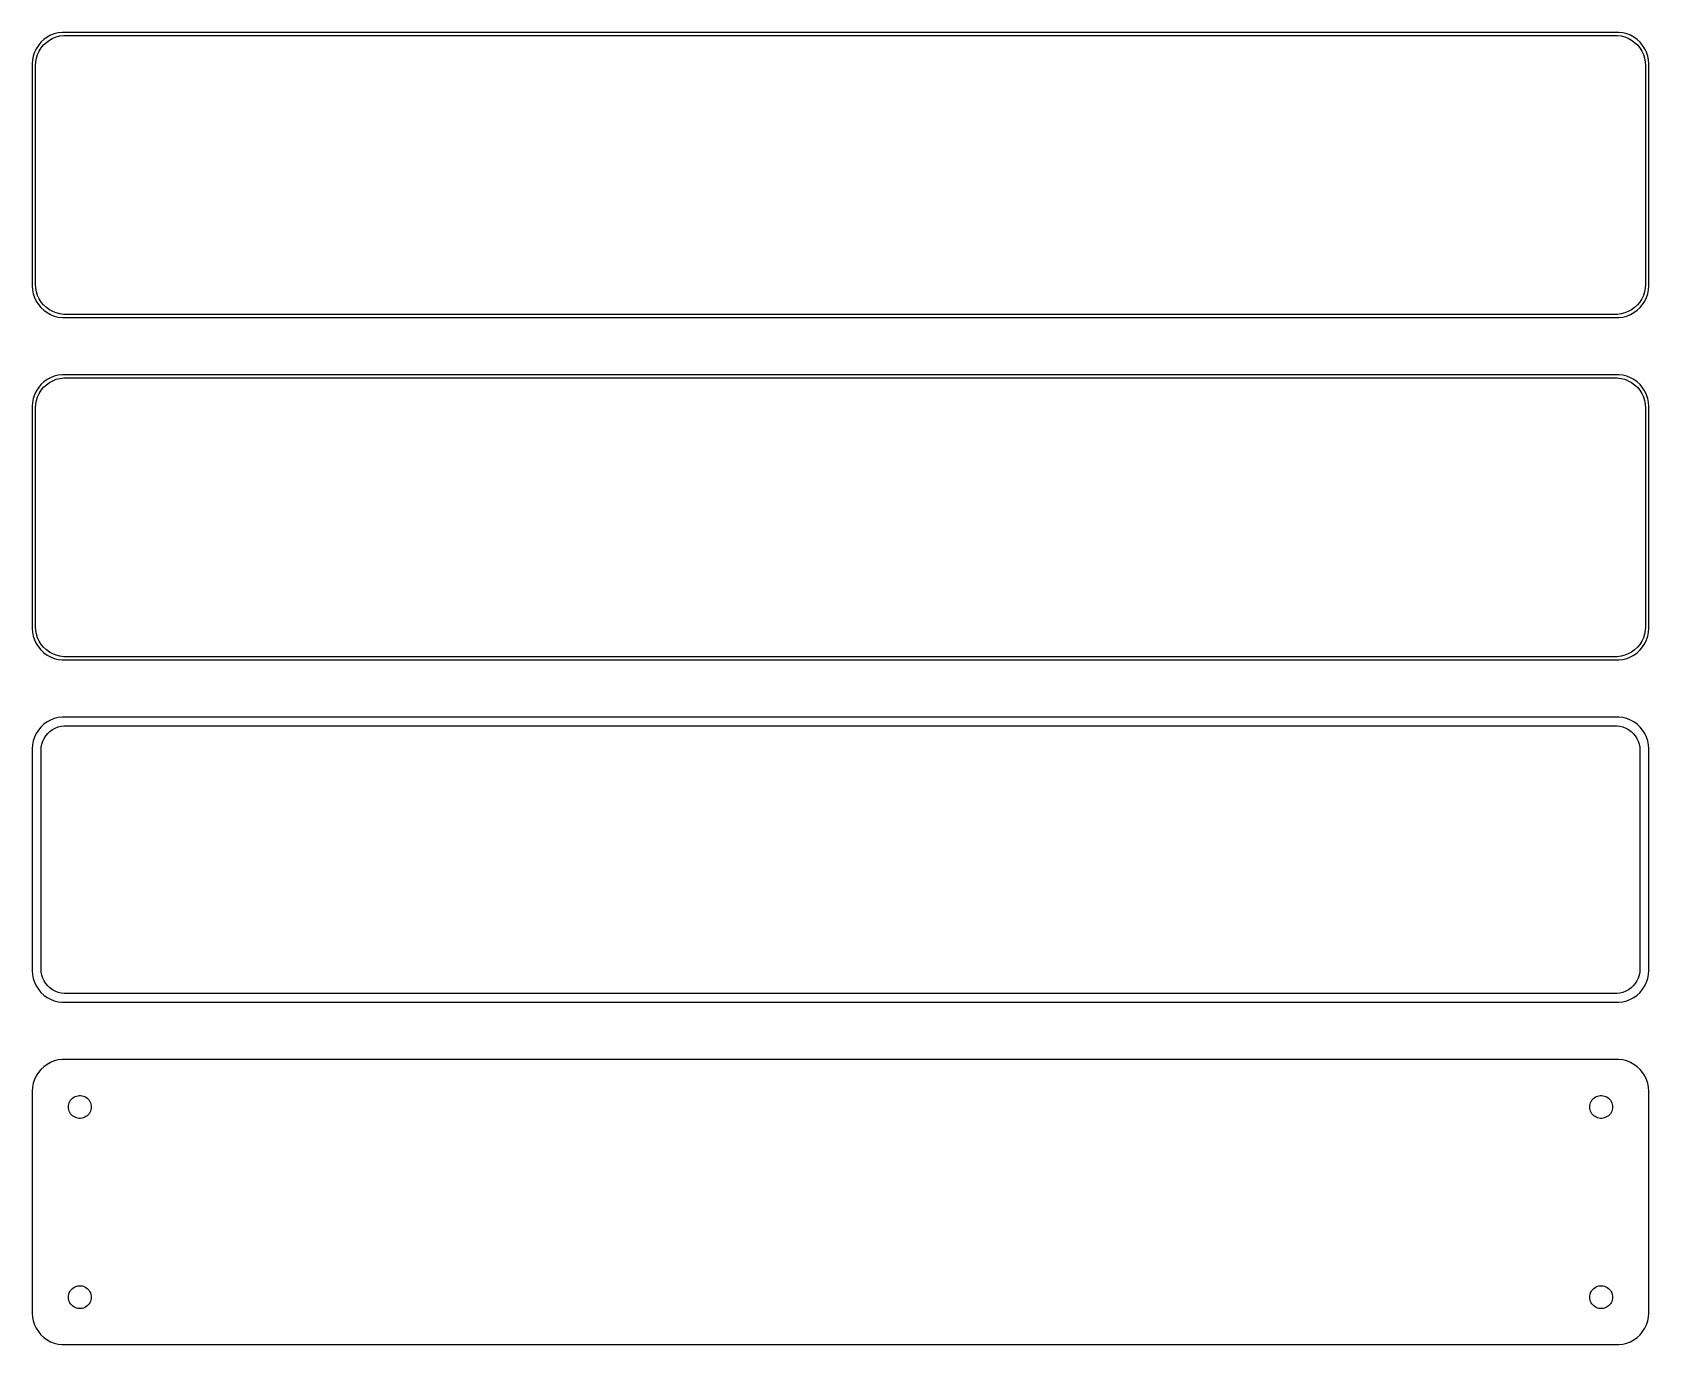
# Model space of a CAD drawing. Header units: metres. Extents: x -128 to 128, y 140 to 346.
import ezdxf

# ---------------------------------------------------------------- set-up
doc = ezdxf.new("R2010")
doc.units = ezdxf.units.M

msp = doc.modelspace()

# ---------------------------------------------------------------- linework, layer by layer
for p, q in [((-126.545, 344.439), (-126.882, 343.909)), ((-126.145, 344.923), (-126.545, 344.439)), ((-125.687, 345.353), (-126.145, 344.923)), ((-126.093, 344.042), (-125.713, 344.502)), ((-125.713, 344.502), (-125.278, 344.91)), ((-125.179, 345.722), (-125.687, 345.353)), ((-125.278, 344.91), (-124.795, 345.261)), ((-124.629, 346.024), (-125.179, 345.722)), ((-124.795, 345.261), (-124.272, 345.548)), ((-124.045, 346.255), (-124.629, 346.024)), ((-124.272, 345.548), (-123.718, 345.768)), ((-123.437, 346.411), (-124.045, 346.255)), ((-123.718, 345.768), (-123.14, 345.916)), ((-122.814, 346.49), (-123.437, 346.411)), ((-123.14, 345.916), (-122.548, 345.991)), ((122.814, 346.49), (-122.814, 346.49)), ((-122.548, 345.991), (122.548, 345.991)), ((122.548, 345.991), (123.14, 345.916)), ((123.437, 346.411), (122.814, 346.49)), ((123.14, 345.916), (123.718, 345.768)), ((124.045, 346.255), (123.437, 346.411)), ((123.718, 345.768), (124.272, 345.548)), ((124.629, 346.024), (124.045, 346.255)), ((124.272, 345.548), (124.795, 345.261)), ((125.179, 345.722), (124.629, 346.024)), ((124.795, 345.261), (125.278, 344.91)), ((125.687, 345.353), (125.179, 345.722)), ((125.278, 344.91), (125.713, 344.502)), ((126.145, 344.923), (125.687, 345.353)), ((125.713, 344.502), (126.093, 344.042)), ((126.545, 344.439), (126.145, 344.923)), ((126.882, 343.909), (126.545, 344.439)), ((-127.461, 342.127), (-127.5, 341.5)), ((-127.343, 342.743), (-127.461, 342.127)), ((-127.149, 343.341), (-127.343, 342.743)), ((-126.882, 343.909), (-127.149, 343.341)), ((-127, 341.25), (-126.963, 341.845)), ((-126.963, 341.845), (-126.851, 342.431)), ((-126.851, 342.431), (-126.666, 342.999)), ((-126.666, 342.999), (-126.412, 343.538)), ((-126.412, 343.538), (-126.093, 344.042)), ((126.093, 344.042), (126.412, 343.538)), ((126.412, 343.538), (126.666, 342.999)), ((126.666, 342.999), (126.851, 342.431)), ((126.851, 342.431), (126.963, 341.845)), ((127.149, 343.341), (126.882, 343.909)), ((126.963, 341.845), (127, 341.25)), ((127.343, 342.743), (127.149, 343.341)), ((127.461, 342.127), (127.343, 342.743)), ((127.5, 341.5), (127.461, 342.127)), ((-127.5, 341.5), (-127.5, 306.5)), ((-127, 306.75), (-127, 341.25)), ((127, 341.25), (127, 306.75)), ((127.5, 306.5), (127.5, 341.5)), ((-127.5, 306.5), (-127.461, 305.873)), ((-126.963, 306.155), (-127, 306.75)), ((-126.851, 305.569), (-126.963, 306.155)), ((126.963, 306.155), (126.851, 305.569)), ((127, 306.75), (126.963, 306.155)), ((127.461, 305.873), (127.5, 306.5)), ((-127.461, 305.873), (-127.343, 305.257)), ((-127.343, 305.257), (-127.149, 304.659)), ((-127.149, 304.659), (-126.882, 304.091)), ((-126.882, 304.091), (-126.545, 303.561)), ((-126.666, 305.001), (-126.851, 305.569)), ((-126.412, 304.462), (-126.666, 305.001)), ((-126.545, 303.561), (-126.145, 303.077)), ((-126.093, 303.958), (-126.412, 304.462)), ((-125.713, 303.498), (-126.093, 303.958)), ((-125.278, 303.09), (-125.713, 303.498)), ((125.713, 303.498), (125.278, 303.09)), ((126.093, 303.958), (125.713, 303.498)), ((126.412, 304.462), (126.093, 303.958)), ((126.145, 303.077), (126.545, 303.561)), ((126.666, 305.001), (126.412, 304.462)), ((126.545, 303.561), (126.882, 304.091)), ((126.851, 305.569), (126.666, 305.001)), ((126.882, 304.091), (127.149, 304.659)), ((127.149, 304.659), (127.343, 305.257)), ((127.343, 305.257), (127.461, 305.873)), ((-126.145, 303.077), (-125.687, 302.647)), ((-125.687, 302.647), (-125.179, 302.278)), ((-124.795, 302.739), (-125.278, 303.09)), ((-125.179, 302.278), (-124.629, 301.976)), ((-124.272, 302.452), (-124.795, 302.739)), ((-124.629, 301.976), (-124.045, 301.745)), ((-123.718, 302.232), (-124.272, 302.452)), ((-124.045, 301.745), (-123.437, 301.589)), ((-123.14, 302.084), (-123.718, 302.232)), ((-123.437, 301.589), (-122.814, 301.51)), ((-122.548, 302.009), (-123.14, 302.084)), ((-122.814, 301.51), (122.814, 301.51)), ((122.548, 302.009), (-122.548, 302.009)), ((123.14, 302.084), (122.548, 302.009)), ((122.814, 301.51), (123.437, 301.589)), ((123.718, 302.232), (123.14, 302.084)), ((123.437, 301.589), (124.045, 301.745)), ((124.272, 302.452), (123.718, 302.232)), ((124.045, 301.745), (124.629, 301.976)), ((124.795, 302.739), (124.272, 302.452)), ((124.629, 301.976), (125.179, 302.278)), ((125.278, 303.09), (124.795, 302.739)), ((125.179, 302.278), (125.687, 302.647)), ((125.687, 302.647), (126.145, 303.077)), ((-126.145, 290.923), (-126.545, 290.439)), ((-125.687, 291.353), (-126.145, 290.923)), ((-125.713, 290.502), (-125.278, 290.91)), ((-125.179, 291.722), (-125.687, 291.353)), ((-125.278, 290.91), (-124.795, 291.261)), ((-124.629, 292.024), (-125.179, 291.722)), ((-124.795, 291.261), (-124.272, 291.548)), ((-124.045, 292.255), (-124.629, 292.024)), ((-124.272, 291.548), (-123.718, 291.768)), ((-123.437, 292.411), (-124.045, 292.255)), ((-123.718, 291.768), (-123.14, 291.916)), ((-122.814, 292.49), (-123.437, 292.411)), ((-123.14, 291.916), (-122.548, 291.991)), ((122.814, 292.49), (-122.814, 292.49)), ((-122.548, 291.991), (122.548, 291.991)), ((122.548, 291.991), (123.14, 291.916)), ((123.437, 292.411), (122.814, 292.49)), ((123.14, 291.916), (123.718, 291.768)), ((124.045, 292.255), (123.437, 292.411)), ((123.718, 291.768), (124.272, 291.548)), ((124.629, 292.024), (124.045, 292.255)), ((124.272, 291.548), (124.795, 291.261)), ((125.179, 291.722), (124.629, 292.024)), ((124.795, 291.261), (125.278, 290.91)), ((125.687, 291.353), (125.179, 291.722)), ((125.278, 290.91), (125.713, 290.502)), ((126.145, 290.923), (125.687, 291.353)), ((126.545, 290.439), (126.145, 290.923)), ((-127.343, 288.743), (-127.461, 288.127)), ((-127.149, 289.341), (-127.343, 288.743)), ((-126.882, 289.909), (-127.149, 289.341)), ((-126.963, 287.845), (-126.851, 288.431)), ((-126.545, 290.439), (-126.882, 289.909)), ((-126.851, 288.431), (-126.666, 288.999)), ((-126.666, 288.999), (-126.412, 289.538)), ((-126.412, 289.538), (-126.093, 290.042)), ((-126.093, 290.042), (-125.713, 290.502)), ((125.713, 290.502), (126.093, 290.042)), ((126.093, 290.042), (126.412, 289.538)), ((126.412, 289.538), (126.666, 288.999)), ((126.882, 289.909), (126.545, 290.439)), ((126.666, 288.999), (126.851, 288.431)), ((126.851, 288.431), (126.963, 287.845)), ((127.149, 289.341), (126.882, 289.909)), ((127.343, 288.743), (127.149, 289.341)), ((127.461, 288.127), (127.343, 288.743)), ((-127.461, 288.127), (-127.5, 287.5)), ((-127.5, 287.5), (-127.5, 252.5)), ((-127, 287.25), (-126.963, 287.845)), ((-127, 252.75), (-127, 287.25)), ((126.963, 287.845), (127, 287.25)), ((127, 287.25), (127, 252.75)), ((127.5, 287.5), (127.461, 288.127)), ((127.5, 252.5), (127.5, 287.5)), ((-127.5, 252.5), (-127.461, 251.873)), ((-126.963, 252.155), (-127, 252.75)), ((127, 252.75), (126.963, 252.155)), ((127.461, 251.873), (127.5, 252.5)), ((-127.461, 251.873), (-127.343, 251.257)), ((-127.343, 251.257), (-127.149, 250.659)), ((-127.149, 250.659), (-126.882, 250.091)), ((-126.851, 251.569), (-126.963, 252.155)), ((-126.882, 250.091), (-126.545, 249.561)), ((-126.666, 251.001), (-126.851, 251.569)), ((-126.412, 250.462), (-126.666, 251.001)), ((-126.093, 249.958), (-126.412, 250.462)), ((-125.713, 249.498), (-126.093, 249.958)), ((126.093, 249.958), (125.713, 249.498)), ((126.412, 250.462), (126.093, 249.958)), ((126.666, 251.001), (126.412, 250.462)), ((126.545, 249.561), (126.882, 250.091)), ((126.851, 251.569), (126.666, 251.001)), ((126.963, 252.155), (126.851, 251.569)), ((126.882, 250.091), (127.149, 250.659)), ((127.149, 250.659), (127.343, 251.257)), ((127.343, 251.257), (127.461, 251.873)), ((-126.545, 249.561), (-126.145, 249.077)), ((-126.145, 249.077), (-125.687, 248.647)), ((-125.278, 249.09), (-125.713, 249.498)), ((-125.687, 248.647), (-125.179, 248.278)), ((-124.795, 248.739), (-125.278, 249.09)), ((-125.179, 248.278), (-124.629, 247.976)), ((-124.272, 248.452), (-124.795, 248.739)), ((-124.629, 247.976), (-124.045, 247.745)), ((-123.718, 248.232), (-124.272, 248.452)), ((-124.045, 247.745), (-123.437, 247.589)), ((-123.14, 248.084), (-123.718, 248.232)), ((-123.437, 247.589), (-122.814, 247.51)), ((-122.548, 248.009), (-123.14, 248.084)), ((-122.814, 247.51), (122.814, 247.51)), ((122.548, 248.009), (-122.548, 248.009)), ((123.14, 248.084), (122.548, 248.009)), ((122.814, 247.51), (123.437, 247.589)), ((123.718, 248.232), (123.14, 248.084)), ((123.437, 247.589), (124.045, 247.745)), ((124.272, 248.452), (123.718, 248.232)), ((124.045, 247.745), (124.629, 247.976)), ((124.795, 248.739), (124.272, 248.452)), ((124.629, 247.976), (125.179, 248.278)), ((125.278, 249.09), (124.795, 248.739)), ((125.179, 248.278), (125.687, 248.647)), ((125.713, 249.498), (125.278, 249.09)), ((125.687, 248.647), (126.145, 249.077)), ((126.145, 249.077), (126.545, 249.561)), ((-125.687, 237.353), (-126.145, 236.923)), ((-125.179, 237.722), (-125.687, 237.353)), ((-124.629, 238.024), (-125.179, 237.722)), ((-124.045, 238.255), (-124.629, 238.024)), ((-123.437, 238.411), (-124.045, 238.255)), ((-122.814, 238.49), (-123.437, 238.411)), ((122.814, 238.49), (-122.814, 238.49)), ((123.437, 238.411), (122.814, 238.49)), ((124.045, 238.255), (123.437, 238.411)), ((124.629, 238.024), (124.045, 238.255)), ((125.179, 237.722), (124.629, 238.024)), ((125.687, 237.353), (125.179, 237.722)), ((126.145, 236.923), (125.687, 237.353)), ((-127.343, 234.743), (-127.461, 234.127)), ((-127.149, 235.341), (-127.343, 234.743)), ((-126.882, 235.909), (-127.149, 235.341)), ((-126.545, 236.439), (-126.882, 235.909)), ((-126.145, 236.923), (-126.545, 236.439)), ((-125.998, 234.212), (-125.848, 234.674)), ((-125.848, 234.674), (-125.641, 235.114)), ((-125.641, 235.114), (-125.38, 235.524)), ((-125.38, 235.524), (-125.071, 235.899)), ((-125.071, 235.899), (-124.716, 236.231)), ((-124.716, 236.231), (-124.323, 236.517)), ((-124.323, 236.517), (-123.898, 236.751)), ((-123.898, 236.751), (-123.446, 236.93)), ((-123.446, 236.93), (-122.975, 237.051)), ((-122.975, 237.051), (-122.493, 237.112)), ((-122.493, 237.112), (122.493, 237.112)), ((122.493, 237.112), (122.975, 237.051)), ((122.975, 237.051), (123.446, 236.93)), ((123.446, 236.93), (123.898, 236.751)), ((123.898, 236.751), (124.323, 236.517)), ((124.323, 236.517), (124.716, 236.231)), ((124.716, 236.231), (125.071, 235.899)), ((125.071, 235.899), (125.38, 235.524)), ((125.38, 235.524), (125.641, 235.114)), ((125.641, 235.114), (125.848, 234.674)), ((125.848, 234.674), (125.998, 234.212)), ((126.545, 236.439), (126.145, 236.923)), ((126.882, 235.909), (126.545, 236.439)), ((127.149, 235.341), (126.882, 235.909)), ((127.343, 234.743), (127.149, 235.341)), ((127.461, 234.127), (127.343, 234.743)), ((-127.461, 234.127), (-127.5, 233.5)), ((-127.5, 233.5), (-127.5, 198.5)), ((-126.119, 233.25), (-126.089, 233.735)), ((-126.119, 198.75), (-126.119, 233.25)), ((-126.089, 233.735), (-125.998, 234.212)), ((125.998, 234.212), (126.089, 233.735)), ((126.089, 233.735), (126.119, 233.25)), ((126.119, 233.25), (126.119, 198.75)), ((127.5, 233.5), (127.461, 234.127)), ((127.5, 198.5), (127.5, 233.5)), ((-127.5, 198.5), (-127.461, 197.873)), ((-127.461, 197.873), (-127.343, 197.257)), ((-127.343, 197.257), (-127.149, 196.659)), ((-127.149, 196.659), (-126.882, 196.091)), ((-126.089, 198.265), (-126.119, 198.75)), ((-125.998, 197.788), (-126.089, 198.265)), ((-125.848, 197.326), (-125.998, 197.788)), ((-125.641, 196.886), (-125.848, 197.326)), ((-125.38, 196.476), (-125.641, 196.886)), ((-125.071, 196.101), (-125.38, 196.476)), ((125.38, 196.476), (125.071, 196.101)), ((125.641, 196.886), (125.38, 196.476)), ((125.848, 197.326), (125.641, 196.886)), ((125.998, 197.788), (125.848, 197.326)), ((126.089, 198.265), (125.998, 197.788)), ((126.119, 198.75), (126.089, 198.265)), ((126.882, 196.091), (127.149, 196.659)), ((127.149, 196.659), (127.343, 197.257)), ((127.343, 197.257), (127.461, 197.873)), ((127.461, 197.873), (127.5, 198.5)), ((-126.882, 196.091), (-126.545, 195.561)), ((-126.545, 195.561), (-126.145, 195.077)), ((-126.145, 195.077), (-125.687, 194.647)), ((-125.687, 194.647), (-125.179, 194.278)), ((-125.179, 194.278), (-124.629, 193.976)), ((-124.716, 195.769), (-125.071, 196.101)), ((-124.323, 195.483), (-124.716, 195.769)), ((-124.629, 193.976), (-124.045, 193.745)), ((-123.898, 195.249), (-124.323, 195.483)), ((-123.446, 195.07), (-123.898, 195.249)), ((-122.975, 194.949), (-123.446, 195.07)), ((-122.493, 194.888), (-122.975, 194.949)), ((122.493, 194.888), (-122.493, 194.888)), ((122.975, 194.949), (122.493, 194.888)), ((123.446, 195.07), (122.975, 194.949)), ((123.898, 195.249), (123.446, 195.07)), ((124.323, 195.483), (123.898, 195.249)), ((124.045, 193.745), (124.629, 193.976)), ((124.716, 195.769), (124.323, 195.483)), ((124.629, 193.976), (125.179, 194.278)), ((125.071, 196.101), (124.716, 195.769)), ((125.179, 194.278), (125.687, 194.647)), ((125.687, 194.647), (126.145, 195.077)), ((126.145, 195.077), (126.545, 195.561)), ((126.545, 195.561), (126.882, 196.091)), ((-124.045, 193.745), (-123.437, 193.589)), ((-123.437, 193.589), (-122.814, 193.51)), ((-122.814, 193.51), (122.814, 193.51)), ((122.814, 193.51), (123.437, 193.589)), ((123.437, 193.589), (124.045, 193.745)), ((-125.179, 183.722), (-125.687, 183.353)), ((-124.629, 184.024), (-125.179, 183.722)), ((-124.045, 184.255), (-124.629, 184.024)), ((-123.437, 184.411), (-124.045, 184.255)), ((-122.814, 184.49), (-123.437, 184.411)), ((122.814, 184.49), (-122.814, 184.49)), ((123.437, 184.411), (122.814, 184.49)), ((124.045, 184.255), (123.437, 184.411)), ((124.629, 184.024), (124.045, 184.255)), ((125.179, 183.722), (124.629, 184.024)), ((125.687, 183.353), (125.179, 183.722)), ((-127.149, 181.341), (-127.343, 180.743)), ((-126.882, 181.909), (-127.149, 181.341)), ((-126.545, 182.439), (-126.882, 181.909)), ((-126.145, 182.923), (-126.545, 182.439)), ((-125.687, 183.353), (-126.145, 182.923)), ((126.145, 182.923), (125.687, 183.353)), ((126.545, 182.439), (126.145, 182.923)), ((126.882, 181.909), (126.545, 182.439)), ((127.149, 181.341), (126.882, 181.909)), ((127.343, 180.743), (127.149, 181.341)), ((-127.461, 180.127), (-127.5, 179.5)), ((-127.5, 179.5), (-127.5, 144.5)), ((-127.343, 180.743), (-127.461, 180.127)), ((-121.147, 178.387), (-120.964, 178.52)), ((-120.964, 178.52), (-120.766, 178.629)), ((-120.766, 178.629), (-120.556, 178.712)), ((-120.556, 178.712), (-120.337, 178.768)), ((-120.337, 178.768), (-120.113, 178.796)), ((-120.113, 178.796), (-119.887, 178.796)), ((-119.887, 178.796), (-119.663, 178.768)), ((-119.663, 178.768), (-119.444, 178.712)), ((-119.444, 178.712), (-119.234, 178.629)), ((-119.234, 178.629), (-119.036, 178.52)), ((-119.036, 178.52), (-118.853, 178.387)), ((118.853, 178.387), (119.036, 178.52)), ((119.036, 178.52), (119.234, 178.629)), ((119.234, 178.629), (119.444, 178.712)), ((119.444, 178.712), (119.663, 178.768)), ((119.663, 178.768), (119.887, 178.796)), ((119.887, 178.796), (120.113, 178.796)), ((120.113, 178.796), (120.337, 178.768)), ((120.337, 178.768), (120.556, 178.712)), ((120.556, 178.712), (120.766, 178.629)), ((120.766, 178.629), (120.964, 178.52)), ((120.964, 178.52), (121.147, 178.387)), ((127.461, 180.127), (127.343, 180.743)), ((127.5, 179.5), (127.461, 180.127)), ((127.5, 144.5), (127.5, 179.5)), ((-121.8, 177), (-121.786, 177.226)), ((-121.786, 176.774), (-121.8, 177)), ((-121.786, 177.226), (-121.743, 177.448)), ((-121.743, 176.552), (-121.786, 176.774)), ((-121.743, 177.448), (-121.674, 177.663)), ((-121.674, 176.337), (-121.743, 176.552)), ((-121.674, 177.663), (-121.577, 177.867)), ((-121.577, 176.133), (-121.674, 176.337)), ((-121.577, 177.867), (-121.456, 178.058)), ((-121.456, 175.942), (-121.577, 176.133)), ((-121.456, 178.058), (-121.312, 178.232)), ((-121.312, 178.232), (-121.147, 178.387)), ((-118.853, 178.387), (-118.688, 178.232)), ((-118.688, 178.232), (-118.544, 178.058)), ((-118.544, 178.058), (-118.423, 177.867)), ((-118.423, 176.133), (-118.544, 175.942)), ((-118.423, 177.867), (-118.326, 177.663)), ((-118.326, 176.337), (-118.423, 176.133)), ((-118.326, 177.663), (-118.257, 177.448)), ((-118.257, 176.552), (-118.326, 176.337)), ((-118.257, 177.448), (-118.214, 177.226)), ((-118.214, 176.774), (-118.257, 176.552)), ((-118.214, 177.226), (-118.2, 177)), ((-118.2, 177), (-118.214, 176.774)), ((118.2, 177), (118.214, 177.226)), ((118.214, 176.774), (118.2, 177)), ((118.214, 177.226), (118.257, 177.448)), ((118.257, 176.552), (118.214, 176.774)), ((118.257, 177.448), (118.326, 177.663)), ((118.326, 176.337), (118.257, 176.552)), ((118.326, 177.663), (118.423, 177.867)), ((118.423, 176.133), (118.326, 176.337)), ((118.423, 177.867), (118.544, 178.058)), ((118.544, 175.942), (118.423, 176.133)), ((118.544, 178.058), (118.688, 178.232)), ((118.688, 178.232), (118.853, 178.387)), ((121.147, 178.387), (121.312, 178.232)), ((121.312, 178.232), (121.456, 178.058)), ((121.456, 178.058), (121.577, 177.867)), ((121.577, 176.133), (121.456, 175.942)), ((121.577, 177.867), (121.674, 177.663)), ((121.674, 176.337), (121.577, 176.133)), ((121.674, 177.663), (121.743, 177.448)), ((121.743, 176.552), (121.674, 176.337)), ((121.743, 177.448), (121.786, 177.226)), ((121.786, 176.774), (121.743, 176.552)), ((121.786, 177.226), (121.8, 177)), ((121.8, 177), (121.786, 176.774)), ((-121.312, 175.768), (-121.456, 175.942)), ((-121.147, 175.613), (-121.312, 175.768)), ((-120.964, 175.48), (-121.147, 175.613)), ((-120.766, 175.371), (-120.964, 175.48)), ((-120.556, 175.288), (-120.766, 175.371)), ((-120.337, 175.232), (-120.556, 175.288)), ((-120.113, 175.204), (-120.337, 175.232)), ((-119.887, 175.204), (-120.113, 175.204)), ((-119.663, 175.232), (-119.887, 175.204)), ((-119.444, 175.288), (-119.663, 175.232)), ((-119.234, 175.371), (-119.444, 175.288)), ((-119.036, 175.48), (-119.234, 175.371)), ((-118.853, 175.613), (-119.036, 175.48)), ((-118.688, 175.768), (-118.853, 175.613)), ((-118.544, 175.942), (-118.688, 175.768)), ((118.688, 175.768), (118.544, 175.942)), ((118.853, 175.613), (118.688, 175.768)), ((119.036, 175.48), (118.853, 175.613)), ((119.234, 175.371), (119.036, 175.48)), ((119.444, 175.288), (119.234, 175.371)), ((119.663, 175.232), (119.444, 175.288)), ((119.887, 175.204), (119.663, 175.232)), ((120.113, 175.204), (119.887, 175.204)), ((120.337, 175.232), (120.113, 175.204)), ((120.556, 175.288), (120.337, 175.232)), ((120.766, 175.371), (120.556, 175.288)), ((120.964, 175.48), (120.766, 175.371)), ((121.147, 175.613), (120.964, 175.48)), ((121.312, 175.768), (121.147, 175.613)), ((121.456, 175.942), (121.312, 175.768)), ((-121.577, 147.867), (-121.456, 148.058)), ((-121.456, 148.058), (-121.312, 148.232)), ((-121.312, 148.232), (-121.147, 148.387)), ((-121.147, 148.387), (-120.964, 148.52)), ((-120.964, 148.52), (-120.766, 148.629)), ((-120.766, 148.629), (-120.556, 148.712)), ((-120.556, 148.712), (-120.337, 148.768)), ((-120.337, 148.768), (-120.113, 148.796)), ((-120.113, 148.796), (-119.887, 148.796)), ((-119.887, 148.796), (-119.663, 148.768)), ((-119.663, 148.768), (-119.444, 148.712)), ((-119.444, 148.712), (-119.234, 148.629)), ((-119.234, 148.629), (-119.036, 148.52)), ((-119.036, 148.52), (-118.853, 148.387)), ((-118.853, 148.387), (-118.688, 148.232)), ((-118.688, 148.232), (-118.544, 148.058)), ((-118.544, 148.058), (-118.423, 147.867)), ((118.423, 147.867), (118.544, 148.058)), ((118.544, 148.058), (118.688, 148.232)), ((118.688, 148.232), (118.853, 148.387)), ((118.853, 148.387), (119.036, 148.52)), ((119.036, 148.52), (119.234, 148.629)), ((119.234, 148.629), (119.444, 148.712)), ((119.444, 148.712), (119.663, 148.768)), ((119.663, 148.768), (119.887, 148.796)), ((119.887, 148.796), (120.113, 148.796)), ((120.113, 148.796), (120.337, 148.768)), ((120.337, 148.768), (120.556, 148.712)), ((120.556, 148.712), (120.766, 148.629)), ((120.766, 148.629), (120.964, 148.52)), ((120.964, 148.52), (121.147, 148.387)), ((121.147, 148.387), (121.312, 148.232)), ((121.312, 148.232), (121.456, 148.058)), ((121.456, 148.058), (121.577, 147.867)), ((-121.8, 147), (-121.786, 147.226)), ((-121.786, 146.774), (-121.8, 147)), ((-121.786, 147.226), (-121.743, 147.448)), ((-121.743, 146.552), (-121.786, 146.774)), ((-121.743, 147.448), (-121.674, 147.663)), ((-121.674, 146.337), (-121.743, 146.552)), ((-121.674, 147.663), (-121.577, 147.867)), ((-121.577, 146.133), (-121.674, 146.337)), ((-121.456, 145.942), (-121.577, 146.133)), ((-121.312, 145.768), (-121.456, 145.942)), ((-121.147, 145.613), (-121.312, 145.768)), ((-120.964, 145.48), (-121.147, 145.613)), ((-120.766, 145.371), (-120.964, 145.48)), ((-120.556, 145.288), (-120.766, 145.371)), ((-119.234, 145.371), (-119.444, 145.288)), ((-119.036, 145.48), (-119.234, 145.371)), ((-118.853, 145.613), (-119.036, 145.48)), ((-118.688, 145.768), (-118.853, 145.613)), ((-118.544, 145.942), (-118.688, 145.768)), ((-118.423, 146.133), (-118.544, 145.942)), ((-118.423, 147.867), (-118.326, 147.663)), ((-118.326, 146.337), (-118.423, 146.133)), ((-118.326, 147.663), (-118.257, 147.448)), ((-118.257, 146.552), (-118.326, 146.337)), ((-118.257, 147.448), (-118.214, 147.226)), ((-118.214, 146.774), (-118.257, 146.552)), ((-118.214, 147.226), (-118.2, 147)), ((-118.2, 147), (-118.214, 146.774)), ((118.2, 147), (118.214, 147.226)), ((118.214, 146.774), (118.2, 147)), ((118.214, 147.226), (118.257, 147.448)), ((118.257, 146.552), (118.214, 146.774)), ((118.257, 147.448), (118.326, 147.663)), ((118.326, 146.337), (118.257, 146.552)), ((118.326, 147.663), (118.423, 147.867)), ((118.423, 146.133), (118.326, 146.337)), ((118.544, 145.942), (118.423, 146.133)), ((118.688, 145.768), (118.544, 145.942)), ((118.853, 145.613), (118.688, 145.768)), ((119.036, 145.48), (118.853, 145.613)), ((119.234, 145.371), (119.036, 145.48)), ((119.444, 145.288), (119.234, 145.371)), ((120.766, 145.371), (120.556, 145.288)), ((120.964, 145.48), (120.766, 145.371)), ((121.147, 145.613), (120.964, 145.48)), ((121.312, 145.768), (121.147, 145.613)), ((121.456, 145.942), (121.312, 145.768)), ((121.577, 146.133), (121.456, 145.942)), ((121.577, 147.867), (121.674, 147.663)), ((121.674, 146.337), (121.577, 146.133)), ((121.674, 147.663), (121.743, 147.448)), ((121.743, 146.552), (121.674, 146.337)), ((121.743, 147.448), (121.786, 147.226)), ((121.786, 146.774), (121.743, 146.552)), ((121.786, 147.226), (121.8, 147)), ((121.8, 147), (121.786, 146.774)), ((-127.5, 144.5), (-127.461, 143.873)), ((-127.461, 143.873), (-127.343, 143.257)), ((-127.343, 143.257), (-127.149, 142.659)), ((-120.337, 145.232), (-120.556, 145.288)), ((-120.113, 145.204), (-120.337, 145.232)), ((-119.887, 145.204), (-120.113, 145.204)), ((-119.663, 145.232), (-119.887, 145.204)), ((-119.444, 145.288), (-119.663, 145.232)), ((119.663, 145.232), (119.444, 145.288)), ((119.887, 145.204), (119.663, 145.232)), ((120.113, 145.204), (119.887, 145.204)), ((120.337, 145.232), (120.113, 145.204)), ((120.556, 145.288), (120.337, 145.232)), ((127.149, 142.659), (127.343, 143.257)), ((127.343, 143.257), (127.461, 143.873)), ((127.461, 143.873), (127.5, 144.5)), ((-127.149, 142.659), (-126.882, 142.091)), ((-126.882, 142.091), (-126.545, 141.561)), ((-126.545, 141.561), (-126.145, 141.077)), ((-126.145, 141.077), (-125.687, 140.647)), ((-125.687, 140.647), (-125.179, 140.278)), ((-125.179, 140.278), (-124.629, 139.976)), ((124.629, 139.976), (125.179, 140.278)), ((125.179, 140.278), (125.687, 140.647)), ((125.687, 140.647), (126.145, 141.077)), ((126.145, 141.077), (126.545, 141.561)), ((126.545, 141.561), (126.882, 142.091)), ((126.882, 142.091), (127.149, 142.659)), ((-124.629, 139.976), (-124.045, 139.745)), ((-124.045, 139.745), (-123.437, 139.589)), ((-123.437, 139.589), (-122.814, 139.51)), ((-122.814, 139.51), (122.814, 139.51)), ((122.814, 139.51), (123.437, 139.589)), ((123.437, 139.589), (124.045, 139.745)), ((124.045, 139.745), (124.629, 139.976))]:
    msp.add_line(p, q)

doc.saveas('drawing.dxf')
